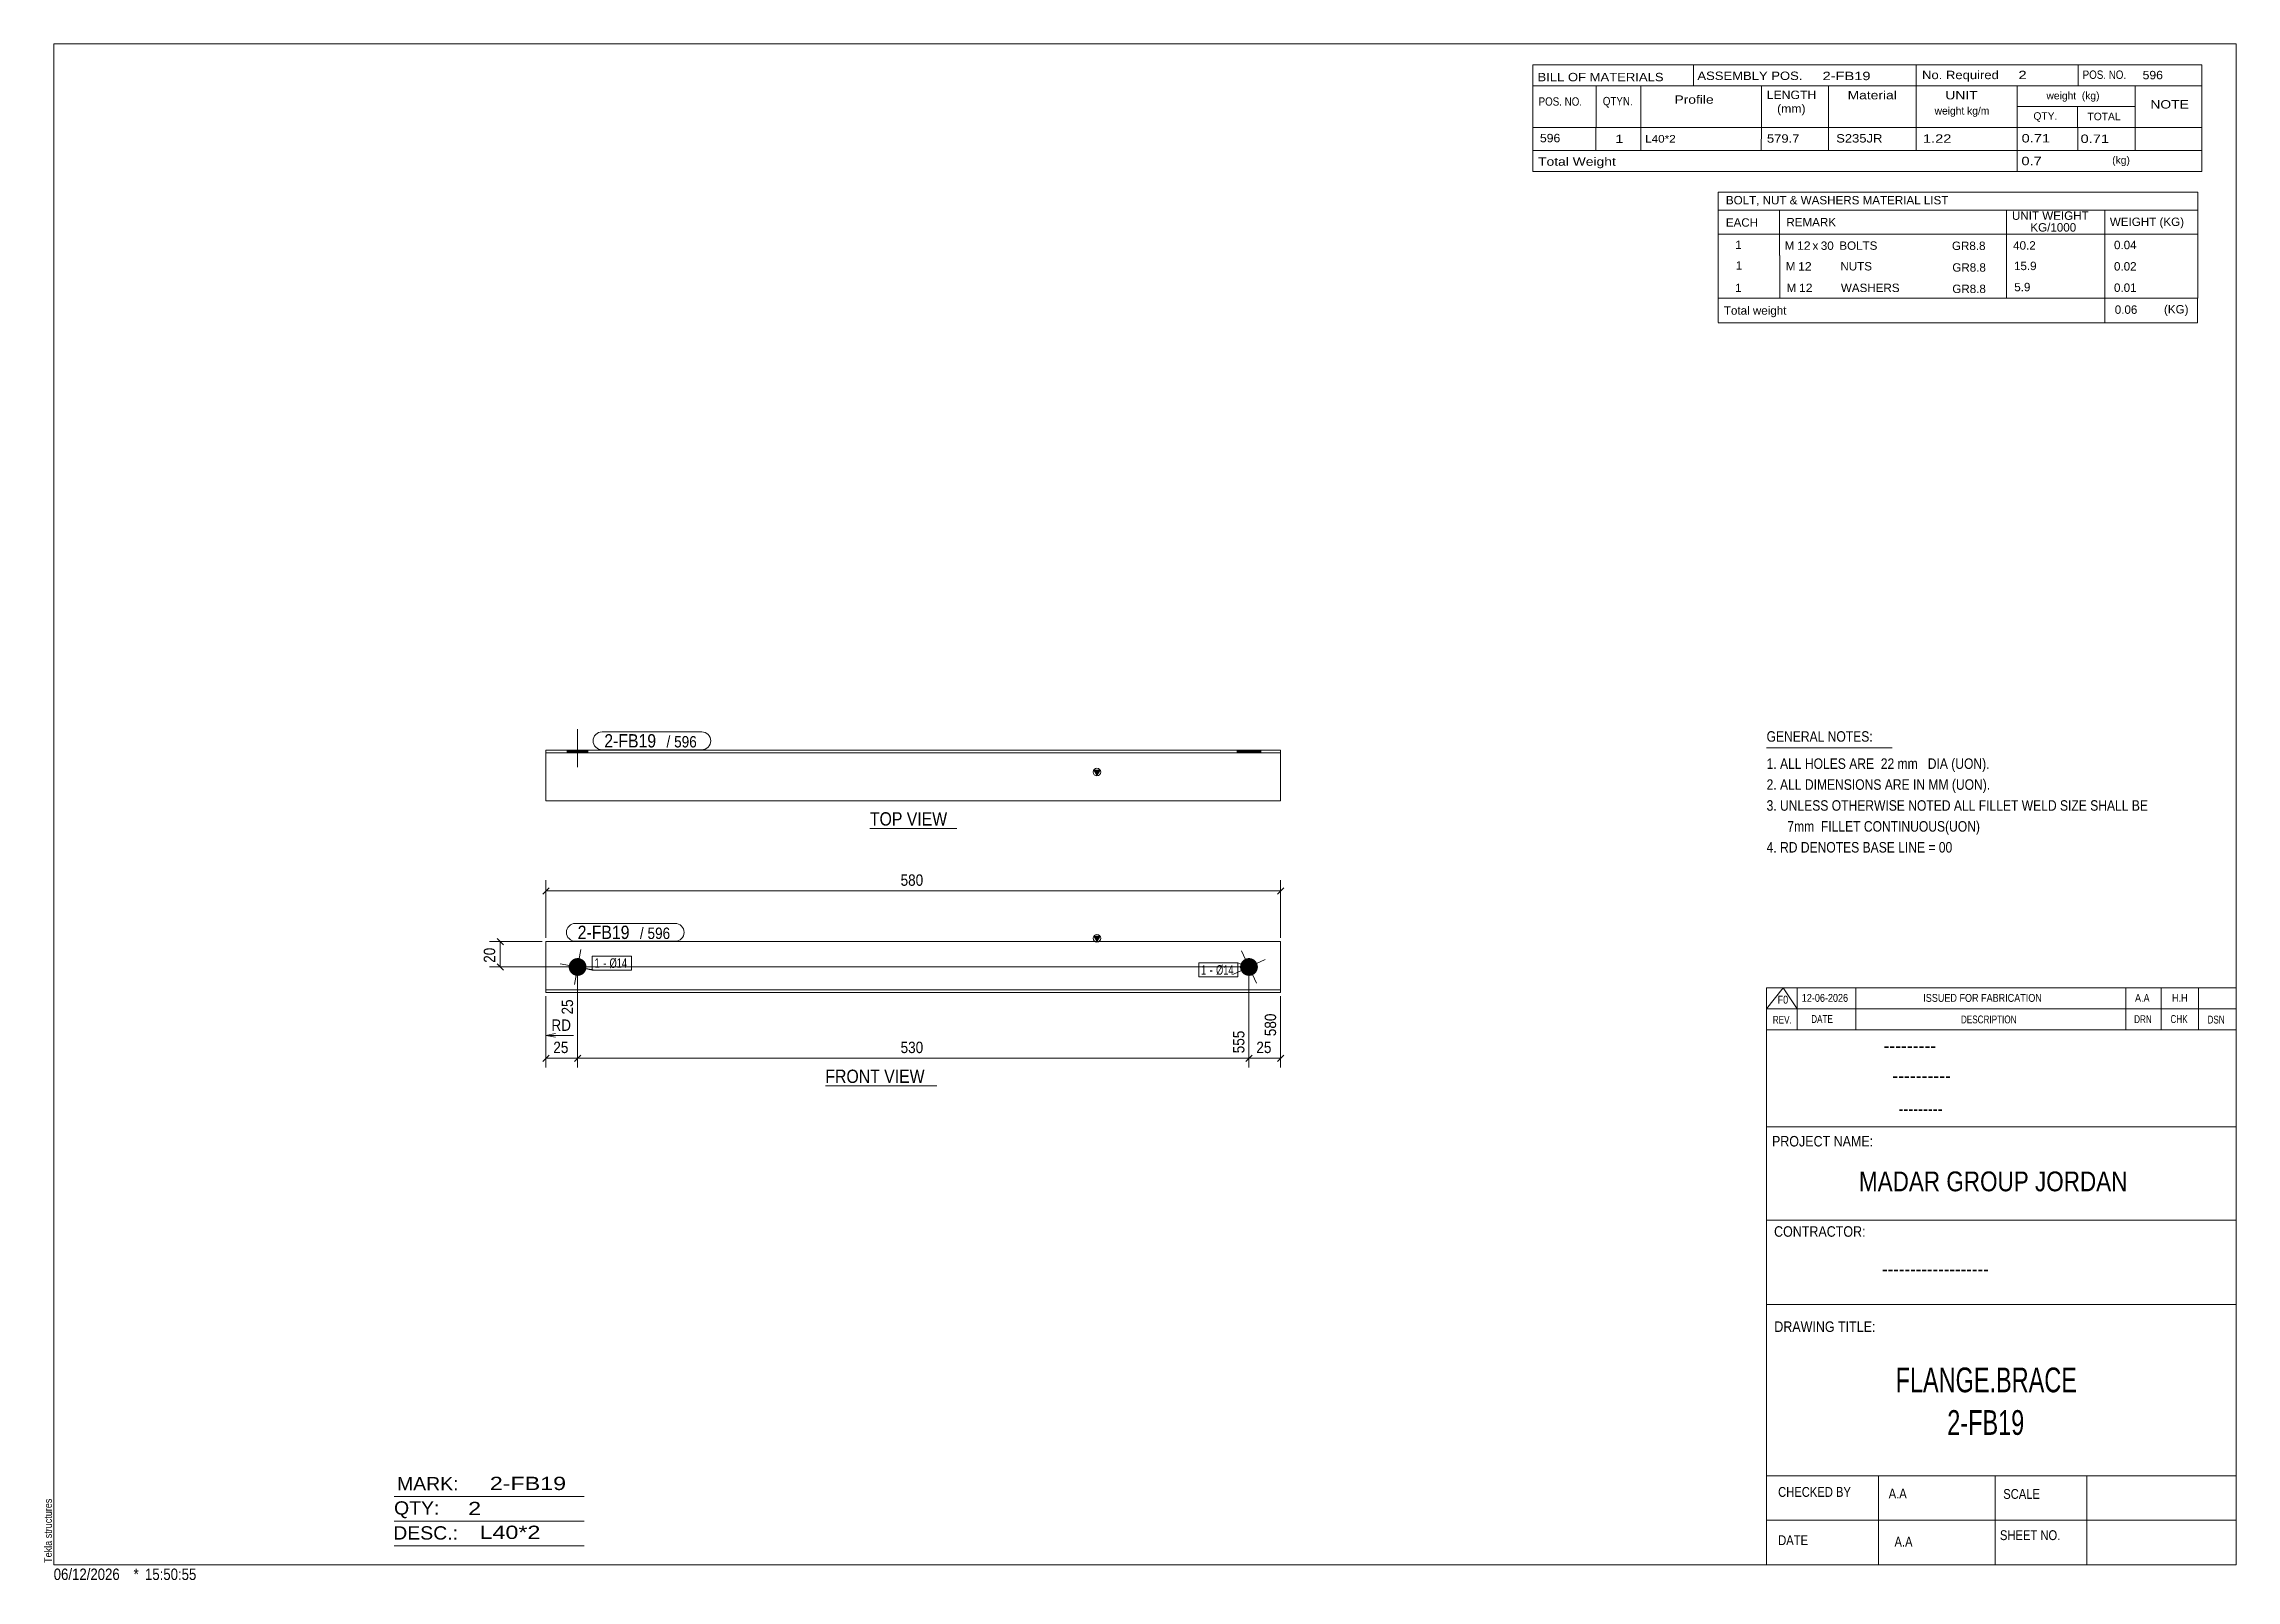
# Model space of a CAD drawing. Header units: millimetres. Extents: x 2 to 579, y 1 to 405.
import ezdxf

# ---------------------------------------------------------------- set-up
doc = ezdxf.new("R2010")
doc.units = ezdxf.units.MM
doc.linetypes.add('XKITLINE00', pattern=[0])
doc.linetypes.add('XKITLINE01', pattern=[4, 1, -1, 1, -1])
for name, color, linetype, lineweight in [('Bolt', 3, 'Continuous', 0), ('BoltMark', 7, 'Continuous', 0), ('Dimensions', 7, 'Continuous', 0), ('DrawingSheet', 5, 'Continuous', 0), ('OtherObjectType', 7, 'Continuous', 0), ('Part', 2, 'Continuous', 0), ('PartMark', 7, 'Continuous', 0)]:
    doc.layers.add(name, color=color, linetype=linetype, lineweight=lineweight)
doc.styles.add('@ARIAL_UNICODE_MS_BOLD', font='ARIAL.TTF')
doc.styles.add('ARIAL', font='ARIAL.TTF')
doc.styles.add('ARIAL_NARROW', font='ARIALN.TTF')
doc.styles.add('COMIC_SANS_MS_BOLD', font='COMICBD.TTF')
doc.styles.add('SWIS721_EX_BT', font='ARIAL.TTF')
doc.styles.add('SWISSE', font='ARIAL.TTF')

# ---------------------------------------------------------------- blocks, each defined once
blk = doc.blocks.new('*A1')
at = {"layer": 'Bolt'}
blk.add_hatch(color=3, dxfattribs=at).paths.add_polyline_path([(317.22, 161.3), (317.19, 161.35), (317.17, 161.41), (317.15, 161.46), (317.14, 161.52), (317.12, 161.57), (317.1, 161.63), (317.09, 161.68), (317.08, 161.74), (317.07, 161.79), (317.06, 161.85), (317.05, 161.91), (317.04, 161.96), (317.04, 162.02), (317.03, 162.08), (317.03, 162.14), (317.03, 162.19), (317.03, 162.25), (317.03, 162.31), (317.03, 162.36), (317.04, 162.42), (317.04, 162.48), (317.05, 162.53), (317.06, 162.59), (317.07, 162.65), (317.08, 162.7), (317.09, 162.76), (317.11, 162.82), (317.12, 162.87), (317.14, 162.93), (317.16, 162.98), (317.18, 163.03), (317.2, 163.09), (317.22, 163.14), (317.24, 163.19), (317.27, 163.24), (317.29, 163.3), (317.32, 163.35), (317.35, 163.4), (317.38, 163.44), (317.41, 163.49), (317.44, 163.54), (317.47, 163.59), (317.51, 163.63), (317.54, 163.68), (317.58, 163.72), (317.62, 163.77), (317.65, 163.81), (317.69, 163.85), (317.73, 163.89), (317.78, 163.93), (317.82, 163.97), (317.86, 164), (317.91, 164.04), (317.95, 164.08), (318, 164.11), (318.04, 164.14), (318.09, 164.17), (318.14, 164.21), (318.19, 164.23), (318.24, 164.26), (318.29, 164.29), (318.34, 164.32), (318.39, 164.34), (318.45, 164.36), (318.5, 164.38), (318.55, 164.41), (318.61, 164.42), (318.66, 164.44), (318.72, 164.46), (318.77, 164.47), (318.83, 164.49), (318.88, 164.5), (318.94, 164.51), (318.99, 164.52), (319.05, 164.53), (319.11, 164.54), (319.17, 164.54), (319.22, 164.55), (319.28, 164.55), (319.34, 164.55), (319.39, 164.55), (319.45, 164.55), (319.51, 164.55), (319.57, 164.54), (319.62, 164.54), (319.68, 164.53), (319.74, 164.52), (319.79, 164.51), (319.85, 164.5), (319.9, 164.49), (319.96, 164.47), (320.02, 164.46), (320.07, 164.44), (320.12, 164.42), (320.18, 164.4), (320.23, 164.38), (320.28, 164.36), (320.34, 164.34), (320.39, 164.31), (320.44, 164.29), (320.49, 164.26), (320.54, 164.23), (320.59, 164.2), (320.64, 164.17), (320.68, 164.14), (320.73, 164.11), (320.78, 164.07), (320.82, 164.04), (320.87, 164), (320.91, 163.96), (320.95, 163.92), (320.99, 163.88), (321.03, 163.84), (321.07, 163.8), (321.11, 163.76), (321.15, 163.72), (321.19, 163.67), (321.22, 163.63), (321.25, 163.58), (321.29, 163.53), (321.32, 163.49), (321.35, 163.44), (321.38, 163.39), (321.41, 163.34), (321.43, 163.29), (321.46, 163.24), (321.48, 163.18), (321.51, 163.13), (321.53, 163.08), (321.55, 163.03), (321.57, 162.97), (321.59, 162.92), (321.6, 162.86), (321.62, 162.81), (321.63, 162.75), (321.64, 162.7), (321.66, 162.64), (321.67, 162.58), (321.67, 162.53), (321.68, 162.47), (321.69, 162.41), (321.69, 162.36), (321.69, 162.3), (321.69, 162.24), (321.69, 162.18), (321.69, 162.13), (321.69, 162.07), (321.69, 162.01), (321.68, 161.96), (321.67, 161.9), (321.66, 161.84), (321.65, 161.79), (321.64, 161.73), (321.63, 161.67), (321.62, 161.62), (321.6, 161.56), (321.58, 161.51), (321.57, 161.45), (321.55, 161.4), (321.53, 161.35), (321.5, 161.29), (321.48, 161.24), (321.46, 161.19), (321.43, 161.14), (321.4, 161.09), (321.38, 161.04), (321.35, 160.99), (321.31, 160.94), (321.28, 160.89), (321.25, 160.85), (321.22, 160.8), (321.18, 160.76), (321.14, 160.71), (321.11, 160.67), (321.07, 160.63), (321.03, 160.58), (320.99, 160.54), (320.95, 160.5), (320.9, 160.47), (320.86, 160.43), (320.82, 160.39), (320.77, 160.36), (320.72, 160.32), (320.68, 160.29), (320.63, 160.26), (320.58, 160.23), (320.53, 160.2), (320.48, 160.17), (320.43, 160.14), (320.38, 160.12), (320.33, 160.09), (320.28, 160.07), (320.22, 160.05), (320.17, 160.03), (320.12, 160.01), (320.06, 159.99), (320.01, 159.97), (319.95, 159.96), (319.9, 159.95), (319.84, 159.93), (319.78, 159.92), (319.73, 159.91), (319.67, 159.9), (319.61, 159.9), (319.56, 159.89), (319.5, 159.89), (319.44, 159.88), (319.39, 159.88), (319.33, 159.88), (319.27, 159.89), (319.21, 159.89), (319.16, 159.89), (319.1, 159.9), (319.04, 159.91), (318.99, 159.91), (318.93, 159.92), (318.87, 159.93), (318.82, 159.95), (318.76, 159.96), (318.71, 159.98), (318.65, 159.99), (318.6, 160.01), (318.54, 160.03), (318.49, 160.05), (318.44, 160.07), (318.39, 160.1), (318.33, 160.12), (318.28, 160.15), (318.23, 160.17), (318.18, 160.2), (318.13, 160.23), (318.09, 160.26), (318.04, 160.3), (317.99, 160.33), (317.95, 160.36), (317.9, 160.4), (317.86, 160.43), (317.81, 160.47), (317.77, 160.51), (317.73, 160.55), (317.69, 160.59), (317.65, 160.63), (317.61, 160.67), (317.57, 160.72), (317.54, 160.76), (317.5, 160.81), (317.47, 160.85), (317.43, 160.9), (317.4, 160.95), (317.37, 161), (317.34, 161.05), (317.32, 161.1), (317.29, 161.15), (317.26, 161.2), (317.24, 161.25)], flags=17)
at = {"layer": 'Bolt', "color": 3, "linetype": 'XKITLINE00', "lineweight": 0}
for p, q in [((323.61, 164.15), (315.11, 160.28)), ((321.3, 157.97), (317.43, 166.46))]:
    blk.add_line(p, q, dxfattribs=at)
blk = doc.blocks.new('*A2')
at = {"layer": 'Bolt'}
blk.add_hatch(color=3, dxfattribs=at).paths.add_polyline_path([(143.25, 164.5), (143.31, 164.49), (143.36, 164.48), (143.42, 164.46), (143.47, 164.45), (143.53, 164.43), (143.58, 164.41), (143.64, 164.39), (143.69, 164.37), (143.74, 164.34), (143.79, 164.32), (143.84, 164.29), (143.9, 164.27), (143.95, 164.24), (143.99, 164.21), (144.04, 164.18), (144.09, 164.15), (144.14, 164.12), (144.18, 164.08), (144.23, 164.05), (144.27, 164.01), (144.32, 163.97), (144.36, 163.94), (144.4, 163.9), (144.44, 163.86), (144.48, 163.82), (144.52, 163.77), (144.56, 163.73), (144.6, 163.69), (144.63, 163.64), (144.67, 163.6), (144.7, 163.55), (144.73, 163.5), (144.76, 163.45), (144.79, 163.4), (144.82, 163.35), (144.85, 163.3), (144.87, 163.25), (144.9, 163.2), (144.92, 163.15), (144.94, 163.1), (144.97, 163.04), (144.98, 162.99), (145, 162.94), (145.02, 162.88), (145.04, 162.83), (145.05, 162.77), (145.06, 162.71), (145.07, 162.66), (145.08, 162.6), (145.09, 162.55), (145.1, 162.49), (145.11, 162.43), (145.11, 162.37), (145.11, 162.32), (145.12, 162.26), (145.12, 162.2), (145.12, 162.15), (145.11, 162.09), (145.11, 162.03), (145.1, 161.97), (145.1, 161.92), (145.09, 161.86), (145.08, 161.8), (145.07, 161.75), (145.06, 161.69), (145.04, 161.64), (145.03, 161.58), (145.01, 161.53), (144.99, 161.47), (144.98, 161.42), (144.96, 161.36), (144.93, 161.31), (144.91, 161.26), (144.89, 161.21), (144.86, 161.16), (144.83, 161.1), (144.81, 161.05), (144.78, 161.01), (144.75, 160.96), (144.72, 160.91), (144.68, 160.86), (144.65, 160.82), (144.61, 160.77), (144.58, 160.73), (144.54, 160.68), (144.5, 160.64), (144.46, 160.6), (144.42, 160.56), (144.38, 160.52), (144.34, 160.48), (144.3, 160.44), (144.25, 160.4), (144.21, 160.37), (144.16, 160.33), (144.12, 160.3), (144.07, 160.27), (144.02, 160.24), (143.97, 160.21), (143.92, 160.18), (143.87, 160.15), (143.82, 160.13), (143.77, 160.1), (143.72, 160.08), (143.66, 160.06), (143.61, 160.03), (143.56, 160.02), (143.5, 160), (143.45, 159.98), (143.39, 159.96), (143.34, 159.95), (143.28, 159.94), (143.22, 159.93), (143.17, 159.92), (143.11, 159.91), (143.06, 159.9), (143, 159.89), (142.94, 159.89), (142.88, 159.89), (142.83, 159.88), (142.77, 159.88), (142.71, 159.88), (142.65, 159.89), (142.6, 159.89), (142.54, 159.9), (142.48, 159.9), (142.43, 159.91), (142.37, 159.92), (142.31, 159.93), (142.26, 159.94), (142.2, 159.96), (142.15, 159.97), (142.09, 159.99), (142.04, 160.01), (141.98, 160.02), (141.93, 160.04), (141.88, 160.07), (141.83, 160.09), (141.77, 160.11), (141.72, 160.14), (141.67, 160.17), (141.62, 160.19), (141.57, 160.22), (141.52, 160.25), (141.48, 160.28), (141.43, 160.32), (141.38, 160.35), (141.34, 160.39), (141.29, 160.42), (141.25, 160.46), (141.21, 160.5), (141.16, 160.54), (141.12, 160.58), (141.08, 160.62), (141.05, 160.66), (141.01, 160.7), (140.97, 160.75), (140.94, 160.79), (140.9, 160.84), (140.87, 160.88), (140.84, 160.93), (140.8, 160.98), (140.77, 161.03), (140.75, 161.08), (140.72, 161.13), (140.69, 161.18), (140.67, 161.23), (140.64, 161.28), (140.62, 161.34), (140.6, 161.39), (140.58, 161.44), (140.56, 161.5), (140.55, 161.55), (140.53, 161.61), (140.52, 161.66), (140.5, 161.72), (140.49, 161.78), (140.48, 161.83), (140.47, 161.89), (140.47, 161.94), (140.46, 162), (140.46, 162.06), (140.45, 162.12), (140.45, 162.17), (140.45, 162.23), (140.45, 162.29), (140.45, 162.35), (140.46, 162.4), (140.46, 162.46), (140.47, 162.52), (140.48, 162.57), (140.49, 162.63), (140.5, 162.69), (140.51, 162.74), (140.52, 162.8), (140.54, 162.85), (140.55, 162.91), (140.57, 162.96), (140.59, 163.02), (140.61, 163.07), (140.63, 163.12), (140.66, 163.17), (140.68, 163.23), (140.71, 163.28), (140.73, 163.33), (140.76, 163.38), (140.79, 163.43), (140.82, 163.48), (140.85, 163.52), (140.88, 163.57), (140.92, 163.62), (140.95, 163.66), (140.99, 163.71), (141.03, 163.75), (141.06, 163.79), (141.1, 163.84), (141.14, 163.88), (141.18, 163.92), (141.23, 163.95), (141.27, 163.99), (141.31, 164.03), (141.36, 164.06), (141.4, 164.1), (141.45, 164.13), (141.5, 164.16), (141.55, 164.2), (141.6, 164.23), (141.65, 164.25), (141.7, 164.28), (141.75, 164.31), (141.8, 164.33), (141.85, 164.36), (141.9, 164.38), (141.96, 164.4), (142.01, 164.42), (142.06, 164.44), (142.12, 164.45), (142.17, 164.47), (142.23, 164.48), (142.29, 164.5), (142.34, 164.51), (142.4, 164.52), (142.45, 164.53), (142.51, 164.53), (142.57, 164.54), (142.63, 164.54), (142.68, 164.55), (142.74, 164.55), (142.8, 164.55), (142.85, 164.55), (142.91, 164.55), (142.97, 164.54), (143.03, 164.54), (143.08, 164.53), (143.14, 164.52), (143.2, 164.51)], flags=17)
at = {"layer": 'Bolt', "color": 3, "linetype": 'XKITLINE00', "lineweight": 0}
for p, q in [((138.19, 163.04), (147.38, 161.39)), ((141.96, 157.62), (143.61, 166.81))]:
    blk.add_line(p, q, dxfattribs=at)
blk = doc.blocks.new('*A3')
at = {"layer": 'Part'}
blk.add_hatch(color=2, dxfattribs=at).paths.add_polyline_path([(278.58, 170.28), (280.18, 170.28), (279.38, 168.88)], flags=17)
at = {"layer": 'Part', "color": 2, "linetype": 'XKITLINE00', "lineweight": 0}
for p, q in [((134.45, 168.88), (134.45, 155.55)), ((327.69, 168.88), (134.45, 168.88)), ((279.38, 168.88), (278.58, 170.28)), ((278.58, 170.28), (280.18, 170.28)), ((280.18, 170.28), (279.38, 168.88)), ((327.69, 155.55), (327.69, 168.88)), ((327.69, 156.22), (134.45, 156.22)), ((134.45, 155.55), (327.69, 155.55))]:
    blk.add_line(p, q, dxfattribs=at)
blk.add_circle((279.38, 169.78), 1, dxfattribs=at)
blk = doc.blocks.new('*A4')
at = {"layer": 'Bolt'}
blk.add_hatch(color=3, dxfattribs=at).paths.add_polyline_path([(322.45, 219.25), (322.45, 218.58), (316.27, 218.58), (316.27, 219.25)], flags=17)
at = {"layer": 'Bolt', "color": 3, "linetype": 'XKITLINE00', "lineweight": 0}
for p, q in [((316.27, 218.58), (316.27, 219.25)), ((319.36, 218.58), (319.36, 219.25)), ((322.45, 218.58), (322.45, 219.25))]:
    blk.add_line(p, q, dxfattribs=at)
blk = doc.blocks.new('*A5')
at = {"layer": 'Bolt'}
blk.add_hatch(color=3, dxfattribs=at).paths.add_polyline_path([(140.07, 218.58), (140.07, 219.25), (145.49, 219.25), (145.49, 218.58)], flags=17)
at = {"layer": 'Bolt', "color": 3, "linetype": 'XKITLINE00', "lineweight": 0}
for p, q in [((140.07, 218.58), (140.07, 219.25)), ((142.78, 214.75), (142.78, 224.75)), ((145.49, 218.58), (145.49, 219.25))]:
    blk.add_line(p, q, dxfattribs=at)
blk = doc.blocks.new('*A6')
at = {"layer": 'Part'}
blk.add_hatch(color=2, dxfattribs=at).paths.add_polyline_path([(278.58, 213.98), (280.18, 213.98), (279.38, 212.58)], flags=17)
at = {"layer": 'Part', "color": 2, "linetype": 'XKITLINE00', "lineweight": 0}
for p, q in [((134.45, 219.25), (134.45, 218.58)), ((134.45, 219.25), (327.69, 219.25)), ((327.69, 218.58), (327.69, 219.25)), ((327.69, 218.58), (134.45, 218.58)), ((134.45, 218.58), (134.45, 205.92)), ((279.38, 212.58), (278.58, 213.98)), ((278.58, 213.98), (280.18, 213.98)), ((280.18, 213.98), (279.38, 212.58)), ((327.69, 205.92), (327.69, 218.58)), ((134.45, 205.92), (327.69, 205.92))]:
    blk.add_line(p, q, dxfattribs=at)
at = {"layer": 'Part', "color": 7, "linetype": 'XKITLINE01', "lineweight": 0}
for p, q in [((134.45, 218.58), (134.45, 219.25)), ((327.69, 219.25), (327.69, 218.58))]:
    blk.add_line(p, q, dxfattribs=at)
at = {"layer": 'Part', "color": 2, "linetype": 'XKITLINE00', "lineweight": 0}
blk.add_circle((279.38, 213.48), 1, dxfattribs=at)
blk = doc.blocks.new('*A7')
at = {"layer": 'DrawingSheet', "color": 5, "linetype": 'XKITLINE00', "lineweight": 0}
for p, q in [((579, 405), (5, 405)), ((5, 405), (5, 5)), ((579, 5), (579, 405)), ((5, 5), (579, 5))]:
    blk.add_line(p, q, dxfattribs=at)
at = {"layer": 'DrawingSheet', "color": 5, "style": 'ARIAL', "width": 0.85}
blk.add_text('Tekla structures', height=2, rotation=90, dxfattribs=at).set_placement((4.5, 5.5))
blk = doc.blocks.new('*A8')
at = {"layer": 'OtherObjectType', "color": 7, "linetype": 'XKITLINE00', "lineweight": 0}
for p, q in [((442.76, 365.95), (442.75, 354.95)), ((442.76, 365.95), (568.88, 365.95)), ((568.88, 365.95), (568.88, 354.95)), ((442.75, 361.3), (568.88, 361.3)), ((458.87, 361.31), (458.87, 354.95)), ((518.57, 361.31), (518.57, 354.95)), ((544.47, 361.29), (544.47, 354.95)), ((442.76, 354.92), (442.76, 349.42)), ((442.77, 354.95), (568.88, 354.95)), ((458.92, 354.95), (458.92, 349.33)), ((518.57, 354.95), (518.57, 349.33)), ((544.5, 354.95), (544.5, 349.45)), ((568.88, 354.95), (568.88, 349.45)), ((442.79, 349.33), (442.79, 343.72)), ((458.95, 349.33), (458.95, 343.71)), ((518.57, 349.33), (518.57, 343.71)), ((544.5, 349.33), (544.5, 343.83)), ((568.88, 349.33), (568.88, 343.83)), ((442.79, 343.7), (442.79, 338.13)), ((458.95, 343.71), (458.95, 338.09)), ((518.57, 343.71), (518.57, 338.09)), ((544.5, 343.71), (544.5, 338.1)), ((568.88, 343.71), (568.88, 338.1)), ((568.88, 338.1), (442.75, 338.13)), ((442.78, 338.09), (442.78, 331.69)), ((442.85, 338.09), (568.87, 338.09)), ((544.5, 338.06), (544.5, 331.64)), ((568.87, 338.06), (568.87, 331.65)), ((442.77, 331.65), (568.87, 331.65))]:
    blk.add_line(p, q, dxfattribs=at)
at = {"layer": 'OtherObjectType', "color": 7, "style": 'ARIAL_NARROW'}
for s, width, p in [('BOLT, NUT & WASHERS MATERIAL LIST', 1.211571, (444.79, 362.79)), ('EACH', 1.211571, (444.78, 356.92)), ('REMARK', 1.211571, (460.7, 357.01)), ('UNIT WEIGHT', 1.211571, (520.03, 358.72)), (' KG/1000', 1.211571, (524.02, 355.63)), ('WEIGHT (KG)', 1.211571, (545.78, 357.1)), ('1', 1.211571, (447.26, 351.05)), ('M', 1.211571, (460.26, 350.85)), ('12', 1.275, (463.5, 350.83)), ('x', 1.211571, (467.58, 350.83)), ('30', 1.211571, (469.76, 350.82)), ('BOLTS', 1.211571, (474.63, 350.84)), ('GR8.8', 1.211571, (504.25, 350.79)), ('40.2', 1.211571, (520.34, 350.88)), ('0.04', 1.211571, (546.87, 351.01)), ('1', 1.211571, (447.4, 345.61)), ('M', 1.211571, (460.54, 345.41)), ('12', 1.275, (463.78, 345.39)), ('NUTS', 1.211571, (474.91, 345.41)), ('GR8.8', 1.211571, (504.35, 345.09)), ('15.9', 1.211571, (520.56, 345.5)), ('0.02', 1.211571, (546.87, 345.39)), ('1', 1.211571, (447.24, 339.74)), ('M', 1.211571, (460.76, 339.74)), ('12', 1.275, (464, 339.72)), ('WASHERS', 1.211571, (475.04, 339.73)), ('GR8.8', 1.211571, (504.35, 339.47)), ('5.9', 1.211571, (520.64, 339.94)), ('0.01', 1.211571, (546.87, 339.78)), ('Total weight', 1.211571, (444.26, 333.77)), ('0.06', 1.211571, (547.07, 334)), ('(KG)', 1.211571, (560.02, 334.1))]:
    blk.add_text(s, height=2.2, dxfattribs=dict(at, width=width)).set_placement(p)
blk = doc.blocks.new('*A9')
at = {"layer": 'OtherObjectType', "color": 7, "linetype": 'XKITLINE00', "lineweight": 0}
blk.add_line((455.5, 219.82), (488.5, 219.82), dxfattribs=at)
at = {"layer": 'OtherObjectType', "color": 7, "style": 'ARIAL_NARROW', "width": 1.008832}
for s, p in [('GENERAL NOTES:', (455.5, 221.47)), ('1. ALL HOLES ARE  22 mm   DIA (UON).', (455.5, 214.32)), ('2. ALL DIMENSIONS ARE IN MM (UON).', (455.5, 208.82)), ('3. UNLESS OTHERWISE NOTED ALL FILLET WELD SIZE SHALL BE', (455.5, 203.32)), ('7mm  FILLET CONTINUOUS(UON)', (460.95, 197.82)), ('4. RD DENOTES BASE LINE = 00', (455.5, 192.32))]:
    blk.add_text(s, height=2.75, dxfattribs=at).set_placement(p)
blk = doc.blocks.new('*A10')
at = {"layer": 'OtherObjectType', "color": 7, "linetype": 'XKITLINE00', "lineweight": 0}
for p, q in [((455.5, 156.76), (579, 156.76)), ((455.5, 151.21), (459.82, 156.76)), ((455.5, 151.21), (455.5, 156.76)), ((459.82, 156.76), (463.53, 151.21)), ((463.53, 151.21), (463.53, 156.76)), ((478.97, 151.21), (478.97, 156.76)), ((549.98, 151.21), (549.98, 156.76)), ((559.24, 151.21), (559.24, 156.76)), ((569.12, 151.21), (569.12, 156.76)), ((579, 151.21), (579, 156.76)), ((455.5, 151.21), (579, 151.21)), ((455.5, 145.65), (455.5, 151.21)), ((459.21, 151.21), (579, 151.21)), ((463.53, 145.65), (463.53, 151.21)), ((478.97, 145.65), (478.97, 151.21)), ((549.98, 145.65), (549.98, 151.21)), ((559.24, 145.65), (559.24, 151.21)), ((569.12, 145.65), (569.12, 151.21)), ((579, 145.65), (579, 151.21))]:
    blk.add_line(p, q, dxfattribs=at)
at = {"layer": 'OtherObjectType', "color": 7, "style": 'ARIAL_NARROW'}
for s, height, width, p in [('F0', 2.058, 1.008832, (458.4, 152.59)), ('12-06-2026', 2.058, 1.008832, (464.76, 153.06)), ('ISSUED FOR FABRICATION', 2.0583, 1.008832, (496.71, 153.06)), ('A.A', 2.058, 1.008832, (552.4, 153.06)), ('H.H', 2.058, 1.008832, (562.13, 153.06)), ('REV.', 2.058, 0.907949, (457.13, 147.31)), ('DATE', 2.058, 0.907949, (467.23, 147.5)), ('DESCRIPTION', 2.0583, 0.907949, (506.61, 147.39)), ('DRN', 2.058, 0.907949, (552.17, 147.47)), ('CHK', 2.058, 0.907949, (561.72, 147.5)), ('DSN', 2.058, 0.907949, (571.47, 147.35))]:
    blk.add_text(s, height=height, dxfattribs=dict(at, width=width)).set_placement(p)
blk = doc.blocks.new('*A11')
at = {"layer": 'OtherObjectType', "color": 6, "linetype": 'XKITLINE00', "lineweight": 0}
for p, q in [((94.5, 23), (144.5, 23)), ((94.5, 16.5), (144.5, 16.5)), ((94.5, 10), (144.5, 10))]:
    blk.add_line(p, q, dxfattribs=at)
at = {"layer": 'OtherObjectType', "color": 6, "style": 'ARIAL_NARROW'}
for s, width, p in [('MARK:', 1.275, (95.27, 24.58)), ('2-FB19', 1.525501, (119.69, 24.65)), ('QTY:', 1.275, (94.5, 18.19)), ('2', 1.525501, (113.99, 18.05)), ('DESC.:', 1.275, (94.29, 11.63)), ('L40*2', 1.525501, (117, 11.79))]:
    blk.add_text(s, height=3.5, dxfattribs=dict(at, width=width)).set_placement(p)
blk = doc.blocks.new('*A12')
at = {"layer": 'OtherObjectType', "color": 2, "linetype": 'XKITLINE00', "lineweight": 0}
for p, q in [((455.5, 145.65), (579, 145.65)), ((455.5, 5), (455.5, 145.64)), ((578.98, 145.64), (579, 5)), ((579, 120.14), (455.5, 120.14)), ((455.5, 95.63), (579, 95.63)), ((579, 73.49), (455.5, 73.49)), ((579, 28.4), (455.5, 28.4)), ((484.94, 28.4), (484.94, 5)), ((515.62, 5), (515.62, 28.4)), ((539.75, 5), (539.75, 28.4)), ((579, 16.7), (455.5, 16.7)), ((579, 5), (455.5, 5))]:
    blk.add_line(p, q, dxfattribs=at)
at = {"layer": 'OtherObjectType', "color": 4, "style": '@ARIAL_UNICODE_MS_BOLD', "width": 0.85}
blk.add_text('---------', height=3.9, dxfattribs=at).set_placement((486.23, 139.59))
at = {"layer": 'OtherObjectType', "color": 7, "style": 'ARIAL', "width": 0.85}
for s, height, p in [('----------', 3.9, (488.56, 131.77)), ('---------', 3.25, (490.21, 123.31))]:
    blk.add_text(s, height=height, dxfattribs=at).set_placement(p)
at = {"layer": 'OtherObjectType', "color": 3, "width": 0.85}
for s, style, p in [('PROJECT NAME:', 'SWIS721_EX_BT', (456.92, 115.01)), ('CONTRACTOR:', 'SWISSE', (457.47, 91.27)), ('DRAWING TITLE:', 'SWIS721_EX_BT', (457.53, 66.24))]:
    blk.add_text(s, height=2.7618, dxfattribs=dict(at, style=style)).set_placement(p)
at = {"layer": 'OtherObjectType', "color": 7, "width": 0.85}
for s, height, p in [('MADAR GROUP JORDAN', 5.2, (479.79, 103.23)), ('CHECKED BY', 2.592, (458.53, 22.86)), ('A.A', 2.592, (487.61, 22.45)), ('SCALE', 2.592, (517.74, 22.33)), ('DATE', 2.592, (458.54, 10.16)), ('A.A', 2.592, (489.14, 9.76)), ('SHEET NO.', 2.592, (516.87, 11.49))]:
    blk.add_text(s, height=height, dxfattribs=at).set_placement(p)
at = {"layer": 'OtherObjectType', "color": 1}
for s, height, style, width, p in [('-------------------', 3.9, 'COMIC_SANS_MS_BOLD', 0.85, (485.87, 80.86)), ('FLANGE.BRACE', 6.5, 'ARIAL', 0.68, (489.43, 50.37)), ('2-FB19', 6.5, 'ARIAL', 0.68, (503.02, 39.17))]:
    blk.add_text(s, height=height, dxfattribs=dict(at, style=style, width=width)).set_placement(p)
blk = doc.blocks.new('*A13')
at = {"layer": 'OtherObjectType', "color": 7, "linetype": 'XKITLINE00', "lineweight": 0}
for p, q in [((393.98, 399.5), (569.98, 399.5)), ((393.98, 399.5), (393.98, 388.5)), ((436.26, 399.42), (436.26, 393.87)), ((494.85, 394), (494.85, 399.5)), ((537.43, 393.96), (537.43, 399.42)), ((569.98, 394), (569.98, 399.5)), ((393.98, 394), (569.98, 394)), ((410.64, 394), (410.64, 383)), ((422.4, 393.98), (422.4, 383.03)), ((454.12, 393.99), (454.13, 383)), ((471.78, 393.98), (471.78, 383)), ((494.85, 393.98), (494.85, 383)), ((521.43, 394), (521.43, 383)), ((552.42, 394), (552.42, 383)), ((569.98, 394), (569.98, 388.5)), ((393.98, 388.5), (393.98, 383)), ((521.45, 388.52), (552.45, 388.52)), ((537.28, 388.52), (537.28, 383)), ((569.98, 388.5), (569.98, 383)), ((393.98, 383), (569.98, 383)), ((393.98, 383), (393.98, 376.95)), ((410.63, 383), (410.63, 376.95)), ((422.44, 382.99), (422.44, 376.95)), ((454.12, 383), (454.11, 376.95)), ((471.79, 383), (471.79, 376.95)), ((494.87, 383), (494.87, 376.95)), ((521.44, 383), (521.44, 376.95)), ((537.33, 382.95), (537.33, 376.95)), ((552.43, 383), (552.43, 376.95)), ((569.98, 383), (569.98, 376.95)), ((393.98, 376.95), (569.98, 376.95)), ((393.98, 376.95), (393.98, 371.45)), ((521.44, 376.95), (521.44, 371.45)), ((569.98, 376.95), (569.98, 371.45)), ((393.98, 371.45), (569.98, 371.45))]:
    blk.add_line(p, q, dxfattribs=at)
at = {"layer": 'OtherObjectType', "color": 7, "style": 'ARIAL_NARROW'}
for s, height, width, p in [('No. Required', 2.2, 1.36, (496.39, 395.72)), ('2', 2.2, 1.525501, (521.75, 395.72)), ('POS. NO.', 2.2, 1.02, (538.63, 395.79)), ('596', 2.2, 1.270501, (554.4, 395.69)), ('BILL OF MATERIALS', 2.2, 1.36, (395.25, 395.16)), ('ASSEMBLY POS.', 2.2, 1.36, (437.3, 395.5)), ('LENGTH', 2.2, 1.275, (455.54, 390.49)), ('2-FB19', 2.2, 1.525501, (470.23, 395.46)), ('Material', 2.2, 1.445, (476.81, 390.41)), ('UNIT', 2.2, 1.445, (502.52, 390.4)), ('weight  (kg)', 1.98, 1.19, (529.11, 390.39)), ('POS. NO.', 2.2, 1.02, (395.53, 388.74)), ('QTYN.', 2.2, 1.02, (412.42, 388.84)), ('Profile', 2.2, 1.445, (431.26, 389.25)), ('(mm)', 2.2, 1.275, (458.26, 386.86)), ('weight kg/m', 1.98, 1.19, (499.69, 386.4)), ('QTY.', 1.98, 1.19, (525.68, 385.03)), ('TOTAL', 1.98, 1.19, (539.9, 384.91)), ('NOTE', 2.2, 1.445, (556.44, 387.99)), ('596', 2.2, 1.270501, (395.89, 379.12)), ('1', 2.2, 1.525501, (415.71, 378.91)), ('L40*2', 1.98, 1.355501, (423.56, 379.04)), ('579.7', 2.2, 1.355501, (455.59, 379.01)), ('S235JR', 2.2, 1.355501, (473.81, 379.05)), ('1.22', 2.2, 1.525501, (496.62, 378.99)), ('0.71', 2.2, 1.525501, (522.57, 379.07)), ('0.71', 2.2, 1.525501, (538.08, 378.94)), ('Total Weight', 2.2, 1.445, (395.4, 372.94)), ('0.7', 2.2, 1.525501, (522.52, 373.09)), ('(kg)', 1.98, 1.19, (546.4, 373.46))]:
    blk.add_text(s, height=height, dxfattribs=dict(at, width=width)).set_placement(p)
blk = doc.blocks.new('*A14')
at = {"layer": 'OtherObjectType', "color": 7, "style": 'ARIAL_NARROW', "width": 1.008832}
for s, p in [('06/12/2026', (4.99, 1)), ('*', (26, 1)), ('15:50:55', (29, 1))]:
    blk.add_text(s, height=3, dxfattribs=at).set_placement(p)
blk = doc.blocks.new('*A15')
at = {"layer": 'Dimensions', "color": 7, "linetype": 'XKITLINE00', "lineweight": 0}
for p, q in [((133.45, 168.88), (119.6, 168.88)), ((121.6, 169.73), (123.3, 168.03)), ((122.45, 162.22), (122.45, 168.88)), ((318.36, 162.22), (119.6, 162.22)), ((121.6, 163.07), (123.3, 161.37))]:
    blk.add_line(p, q, dxfattribs=at)
at = {"layer": 'Dimensions', "color": 3}
for p in [(122.45, 168.88), (122.45, 162.22)]:
    blk.add_point(p, dxfattribs=at)
at = {"layer": 'Dimensions', "color": 3, "style": 'ARIAL', "width": 0.85}
blk.add_text('20', height=3, rotation=90.00021, dxfattribs=at).set_placement((121.1, 163.32))
blk = doc.blocks.new('*A16')
at = {"layer": 'Dimensions', "color": 7, "linetype": 'XKITLINE00', "lineweight": 0}
for p, q in [((134.45, 169.88), (134.45, 185.07)), ((327.69, 169.88), (327.69, 185.07)), ((135.3, 183.07), (133.6, 181.37)), ((134.45, 182.22), (327.69, 182.22)), ((328.54, 183.07), (326.85, 181.37))]:
    blk.add_line(p, q, dxfattribs=at)
at = {"layer": 'Dimensions', "color": 3}
for p in [(134.45, 182.22), (327.69, 182.22)]:
    blk.add_point(p, dxfattribs=at)
at = {"layer": 'Dimensions', "color": 3, "style": 'ARIAL', "width": 0.85}
blk.add_text('580', height=3, dxfattribs=at).set_placement((227.73, 183.57))
blk = doc.blocks.new('*A17')
at = {"layer": 'Dimensions', "color": 7, "linetype": 'XKITLINE00', "lineweight": 0}
for p, q in [((142.78, 161.22), (142.78, 135.82)), ((134.45, 154.55), (134.45, 135.82)), ((134.45, 154.55), (134.45, 141.82)), ((136.95, 144.72), (134.45, 144.22)), ((136.95, 143.72), (134.45, 144.22)), ((141.67, 144.22), (134.45, 144.22)), ((135.3, 139.07), (133.6, 137.37)), ((143.63, 139.07), (141.93, 137.37)), ((134.45, 138.22), (142.78, 138.22))]:
    blk.add_line(p, q, dxfattribs=at)
at = {"layer": 'Dimensions', "color": 7}
blk.add_point((134.45, 144.22), dxfattribs=at)
at = {"layer": 'Dimensions', "color": 3}
for p in [(134.45, 138.22), (142.78, 138.22)]:
    blk.add_point(p, dxfattribs=at)
at = {"layer": 'Dimensions', "color": 3, "style": 'ARIAL', "width": 0.85}
blk.add_text('25', height=3, rotation=90.00021, dxfattribs=at).set_placement((141.58, 149.72))
for s, p in [('RD', (135.89, 145.42)), ('25', (136.39, 139.57))]:
    blk.add_text(s, height=3, dxfattribs=at).set_placement(p)
blk = doc.blocks.new('*A18')
at = {"layer": 'Dimensions', "color": 7, "linetype": 'XKITLINE00', "lineweight": 0}
for p, q in [((142.78, 161.22), (142.78, 135.82)), ((319.36, 161.22), (319.36, 135.82)), ((143.63, 139.07), (141.93, 137.37)), ((320.21, 139.07), (318.51, 137.37)), ((142.78, 138.22), (319.36, 138.22))]:
    blk.add_line(p, q, dxfattribs=at)
at = {"layer": 'Dimensions', "color": 3}
for p in [(142.78, 138.22), (319.36, 138.22)]:
    blk.add_point(p, dxfattribs=at)
at = {"layer": 'Dimensions', "color": 3, "style": 'ARIAL', "width": 0.85}
blk.add_text('555', height=3, rotation=90.00021, dxfattribs=at).set_placement((318.16, 139.52))
blk.add_text('530', height=3, dxfattribs=at).set_placement((227.73, 139.57))
blk = doc.blocks.new('*A19')
at = {"layer": 'Dimensions', "color": 7, "linetype": 'XKITLINE00', "lineweight": 0}
for p, q in [((319.36, 161.22), (319.36, 135.82)), ((327.69, 154.55), (327.69, 135.82)), ((320.21, 139.07), (318.51, 137.37)), ((328.54, 139.07), (326.85, 137.37)), ((319.36, 138.22), (327.69, 138.22))]:
    blk.add_line(p, q, dxfattribs=at)
at = {"layer": 'Dimensions', "color": 3}
for p in [(319.36, 138.22), (327.69, 138.22)]:
    blk.add_point(p, dxfattribs=at)
at = {"layer": 'Dimensions', "color": 3, "style": 'ARIAL', "width": 0.85}
blk.add_text('580', height=3, rotation=90.00021, dxfattribs=at).set_placement((326.49, 144.02))
blk.add_text('25', height=3, dxfattribs=at).set_placement((321.3, 139.57))
blk = doc.blocks.new('*A20')
at = {"layer": 'BoltMark', "color": 7, "linetype": 'XKITLINE00', "lineweight": 0}
for p, q in [((142.78, 162.22), (146.65, 161.4)), ((146.65, 165.1), (156.94, 165.1)), ((146.65, 161.4), (146.65, 165.1)), ((156.94, 161.4), (156.94, 165.1)), ((146.65, 161.4), (156.94, 161.4))]:
    blk.add_line(p, q, dxfattribs=at)
at = {"layer": 'BoltMark', "color": 3, "style": 'ARIAL_NARROW', "width": 0.85}
for s, p in [('1', (147.25, 162)), ('-', (149.52, 162)), ('Ø14', (151.18, 162))]:
    blk.add_text(s, height=2.5, dxfattribs=at).set_placement(p)
blk = doc.blocks.new('*A21')
at = {"layer": 'BoltMark', "color": 7, "linetype": 'XKITLINE00', "lineweight": 0}
for p, q in [((306.17, 163.29), (316.46, 163.29)), ((306.17, 159.59), (306.17, 163.29)), ((316.46, 159.59), (316.46, 163.29)), ((319.36, 162.22), (316.46, 163.29)), ((306.17, 159.59), (316.46, 159.59))]:
    blk.add_line(p, q, dxfattribs=at)
at = {"layer": 'BoltMark', "color": 3, "style": 'ARIAL_NARROW', "width": 0.85}
for s, p in [('1', (306.77, 160.19)), ('Ø14', (310.7, 160.19)), ('-', (309.04, 160.19))]:
    blk.add_text(s, height=2.5, dxfattribs=at).set_placement(p)
blk = doc.blocks.new('*A22')
at = {"layer": 'PartMark', "color": 7, "linetype": 'XKITLINE00', "lineweight": 0}
for p, q in [((142.2, 173.68), (168.44, 173.68)), ((142.2, 168.98), (168.44, 168.98))]:
    blk.add_line(p, q, dxfattribs=at)
for centre, start, end in [((142.2, 171.33), 90, 270), ((168.44, 171.33), 270, 90)]:
    blk.add_arc(centre, 2.35, start, end, dxfattribs=at)
at = {"layer": 'PartMark', "color": 1, "style": 'ARIAL', "width": 0.85}
blk.add_text('2-FB19', height=3.5, dxfattribs=at).set_placement((142.8, 169.58))
at = {"layer": 'PartMark', "color": 3, "style": 'ARIAL', "width": 0.85}
for s, p in [('/', (159.16, 169.58)), ('596', (161.17, 169.58))]:
    blk.add_text(s, height=3, dxfattribs=at).set_placement(p)
blk = doc.blocks.new('*A23')
at = {"layer": 'OtherObjectType', "color": 7, "linetype": 'XKITLINE00', "lineweight": 0}
blk.add_line((207.95, 130.97), (237.25, 130.97), dxfattribs=at)
at = {"layer": 'OtherObjectType', "color": 7, "style": 'ARIAL', "width": 0.85}
blk.add_text('FRONT VIEW', height=3.5, dxfattribs=at).set_placement((207.95, 131.72))
blk = doc.blocks.new('*A24')
at = {"layer": 'PartMark', "color": 7, "linetype": 'XKITLINE00', "lineweight": 0}
for p, q in [((149.2, 224.05), (175.44, 224.05)), ((149.2, 219.35), (175.44, 219.35))]:
    blk.add_line(p, q, dxfattribs=at)
for centre, start, end in [((149.2, 221.7), 90, 270), ((175.44, 221.7), 270, 90)]:
    blk.add_arc(centre, 2.35, start, end, dxfattribs=at)
at = {"layer": 'PartMark', "color": 1, "style": 'ARIAL', "width": 0.85}
blk.add_text('2-FB19', height=3.5, dxfattribs=at).set_placement((149.8, 219.95))
at = {"layer": 'PartMark', "color": 3, "style": 'ARIAL', "width": 0.85}
for s, p in [('/', (166.16, 219.95)), ('596', (168.17, 219.95))]:
    blk.add_text(s, height=3, dxfattribs=at).set_placement(p)
blk = doc.blocks.new('*A25')
at = {"layer": 'OtherObjectType', "color": 7, "linetype": 'XKITLINE00', "lineweight": 0}
blk.add_line((219.66, 198.67), (242.48, 198.67), dxfattribs=at)
at = {"layer": 'OtherObjectType', "color": 7, "style": 'ARIAL', "width": 0.85}
blk.add_text('TOP VIEW', height=3.5, dxfattribs=at).set_placement((219.66, 199.42))

msp = doc.modelspace()

# ---------------------------------------------------------------- block references
at = {"lineweight": 0}
for name in ['*A7', '*A13', '*A8', '*A5', '*A24', '*A4', '*A9', '*A25', '*A16', '*A22', '*A15', '*A2', '*A20', '*A21', '*A1', '*A17', '*A18', '*A19', '*A10', '*A12', '*A23', '*A11', '*A14']:
    msp.add_blockref(name, (0, 0), dxfattribs=at)
at = {"layer": 'Part', "lineweight": 0}
for name in ['*A6', '*A3']:
    msp.add_blockref(name, (0, 0), dxfattribs=at)

doc.saveas('drawing.dxf')
